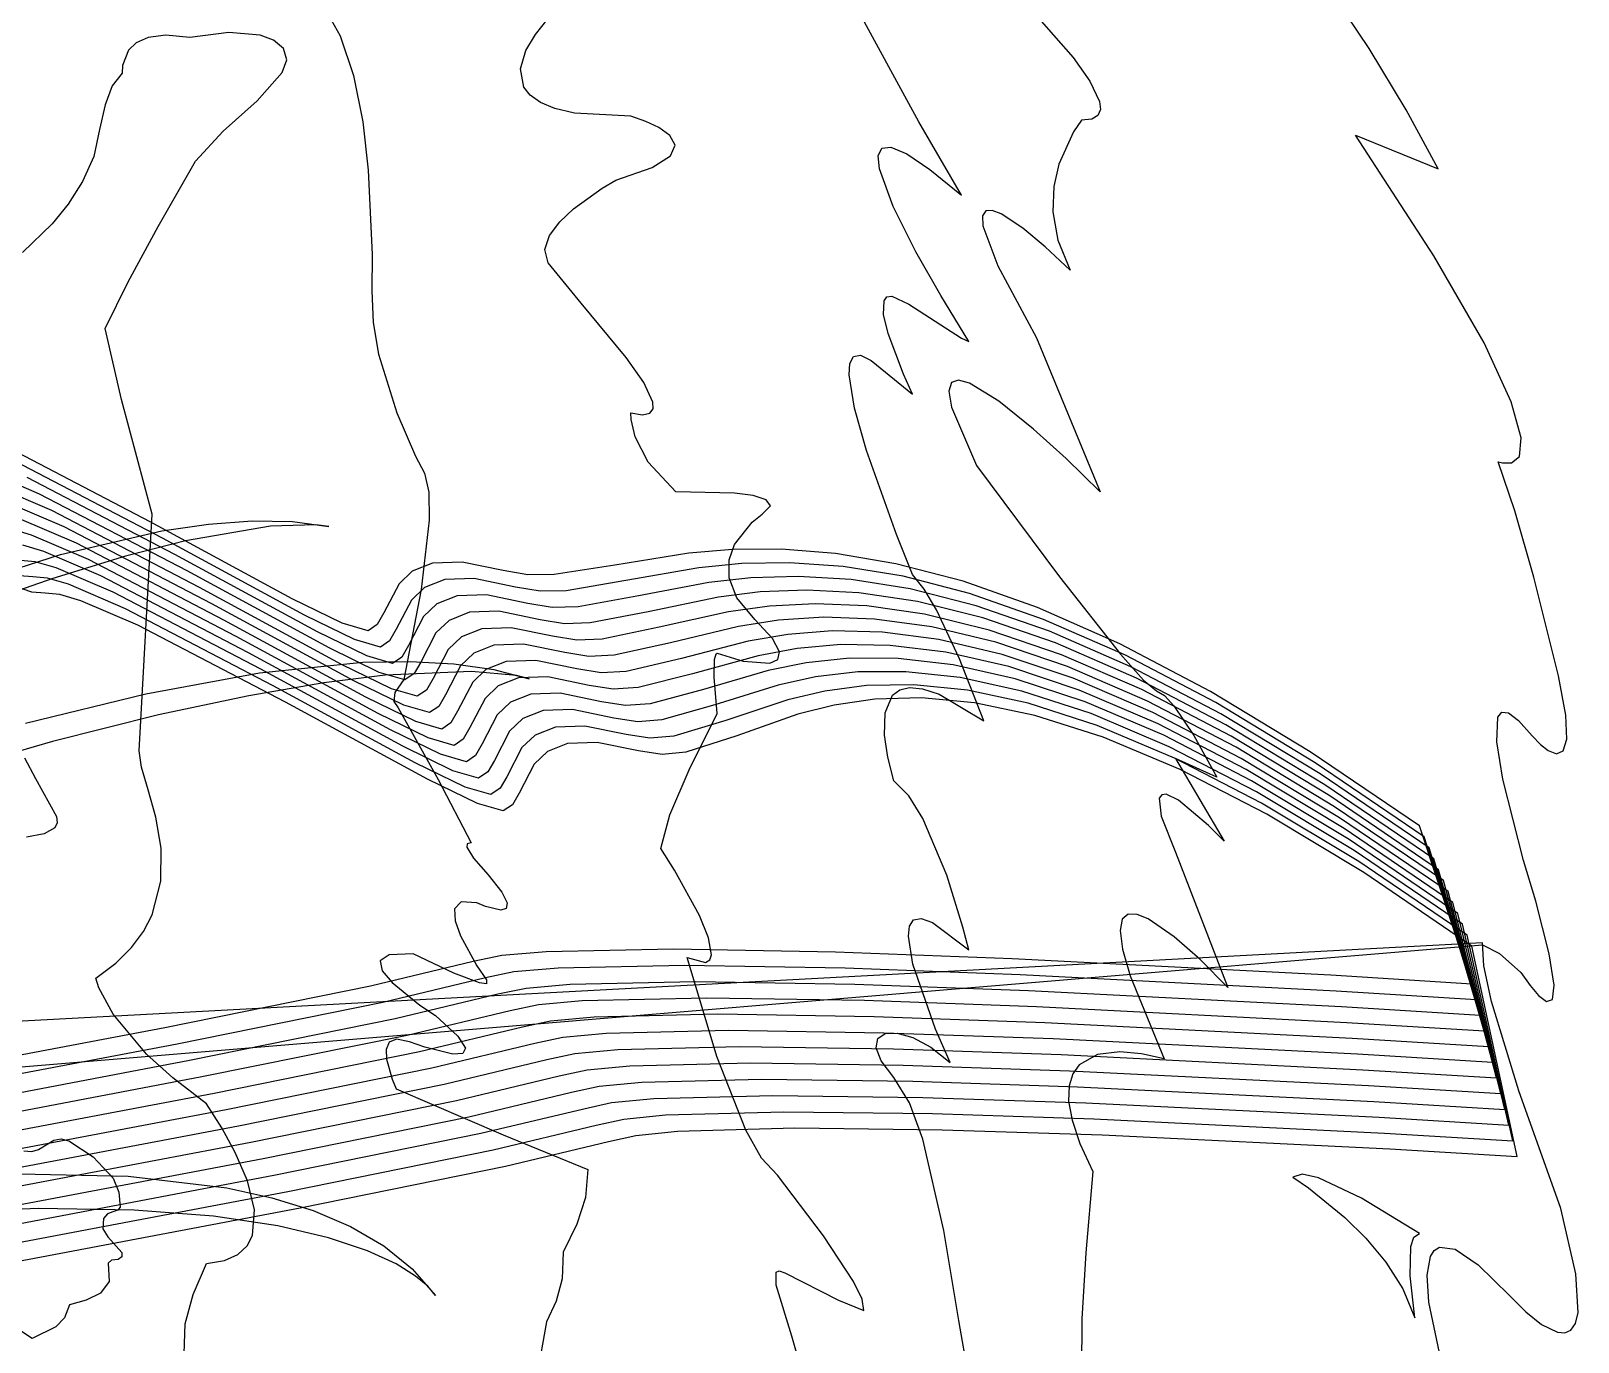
# Model space of a CAD drawing. Extents: x 0 to 231, y 0 to 238.
# Drawn here: x 153.7 to 230.7, y 113.4 to 178.6 of the extents above; entities that cross this region are included whole.
import ezdxf

# ---------------------------------------------------------------- set-up
doc = ezdxf.new("R2010")
doc.units = 0

msp = doc.modelspace()

# ---------------------------------------------------------------- linework, layer by layer
at = {"layer": 'Layer 1'}
for p, q in [((220.348529, 177.756687), (217.938265, 181.328652)), ((197.93906, 174.119992), (194.626881, 180.184105)), ((203.660626, 179.538837), (205.605188, 177.311059)), ((168.691156, 179.190017), (169.125493, 178.3994)), ((178.845565, 178.464365), (179.490832, 179.249781)), ((158.979683, 178.041182), (158.597012, 177.673109)), ((159.582432, 178.313997), (158.979683, 178.041182)), ((160.454528, 178.426955), (159.582432, 178.313997)), ((161.645244, 178.315457), (160.454528, 178.426955)), ((163.595645, 178.560717), (161.645244, 178.315457)), ((165.153339, 178.433707), (163.595645, 178.560717)), ((165.821052, 178.18133), (165.153339, 178.433707)), ((166.316864, 177.754862), (165.821052, 178.18133)), ((169.125493, 178.3994), (169.801601, 176.423451)), ((178.377308, 177.663255), (178.845565, 178.464365)), ((158.597012, 177.673109), (158.294817, 176.909591)), ((166.24825, 176.563599), (166.476903, 177.192078)), ((166.476903, 177.192078), (166.316864, 177.754862)), ((178.112704, 176.750464), (178.377308, 177.663255)), ((205.605188, 177.311059), (206.43951, 176.132569)), ((222.189439, 174.703711), (220.348529, 177.756687)), ((158.281678, 176.540241), (157.791158, 175.905193)), ((158.294817, 176.909591), (158.281678, 176.540241)), ((164.997131, 175.162113), (166.24825, 176.563599)), ((169.801601, 176.423451), (170.256536, 174.114649)), ((178.277306, 175.846433), (178.112704, 176.750464)), ((157.791158, 175.905193), (157.440786, 174.963569)), ((178.591044, 175.435339), (178.277306, 175.846433)), ((206.43951, 176.132569), (206.919081, 175.118317)), ((157.440786, 174.963569), (157.160489, 173.737269)), ((163.308049, 173.655516), (164.997131, 175.162113)), ((179.096664, 175.071601), (178.591044, 175.435339)), ((179.822362, 174.770272), (179.096664, 175.071601)), ((206.919081, 175.118317), (206.964246, 174.721366)), ((170.256536, 174.114649), (170.533001, 171.705115)), ((180.796331, 174.546408), (179.822362, 174.770272)), ((183.601858, 174.391296), (180.796331, 174.546408)), ((184.352237, 174.131437), (183.601858, 174.391296)), ((184.9913, 173.829607), (184.352237, 174.131437)), ((200.04596, 170.467135), (197.93906, 174.119992)), ((206.025634, 174.204431), (205.622707, 173.614639)), ((206.542158, 174.244989), (206.025634, 174.204431)), ((206.846817, 174.423778), (206.542158, 174.244989)), ((206.964246, 174.721366), (206.846817, 174.423778)), ((223.77779, 171.775189), (222.189439, 174.703711)), ((157.160489, 173.737269), (156.871213, 172.388201)), ((161.925541, 172.148918), (163.308049, 173.655516)), ((185.54058, 173.433614), (184.9913, 173.829607)), ((185.800804, 172.958788), (185.54058, 173.433614)), ((205.622707, 173.614639), (204.904445, 172.00877)), ((223.566472, 167.447006), (219.666764, 173.456972)), ((219.666764, 173.456972), (223.77779, 171.775189)), ((185.572698, 172.420456), (185.800804, 172.958788)), ((195.909706, 172.420183), (196.083843, 172.797106)), ((196.083843, 172.797106), (196.541561, 172.847745)), ((196.541561, 172.847745), (197.325837, 172.514619)), ((197.325837, 172.514619), (198.479645, 171.740243)), ((156.871213, 172.388201), (156.317845, 171.137286)), ((160.068572, 168.902143), (161.925541, 172.148918)), ((170.533001, 171.705115), (170.721326, 167.512336)), ((182.854399, 171.214594), (184.656987, 171.833949)), ((184.656987, 171.833949), (185.572698, 172.420456)), ((195.976176, 171.774459), (195.909706, 172.420183)), ((196.659036, 169.906541), (195.976176, 171.774459)), ((198.479645, 171.740243), (200.04596, 170.467135)), ((204.904445, 172.00877), (204.656995, 170.90145)), ((156.317845, 171.137286), (155.593671, 170.009713)), ((182.171174, 170.808747), (182.854399, 171.214594)), ((180.75217, 169.78975), (182.171174, 170.808747)), ((204.656995, 170.90145), (204.606629, 169.632083)), ((155.593671, 170.009713), (154.791977, 169.03067)), ((180.062376, 169.143388), (180.75217, 169.78975)), ((197.788619, 167.653214), (196.659036, 169.906541)), ((201.264688, 169.684251), (201.0972, 169.443903)), ((201.0972, 169.443903), (201.117367, 168.935406)), ((201.584395, 169.699134), (201.264688, 169.684251)), ((202.020888, 169.531235), (201.584395, 169.699134)), ((203.102496, 168.817821), (202.020888, 169.531235)), ((204.606629, 169.632083), (204.84532, 168.231327)), ((154.791977, 169.03067), (153.329176, 167.618929)), ((158.575114, 166.157566), (160.068572, 168.902143)), ((179.543388, 168.455419), (180.062376, 169.143388)), ((201.117367, 168.935406), (201.862399, 166.943235)), ((204.226038, 167.885474), (203.102496, 168.817821)), ((179.313457, 167.76307), (179.543388, 168.455419)), ((205.46504, 166.729839), (204.226038, 167.885474)), ((204.84532, 168.231327), (205.46504, 166.729839)), ((170.721326, 167.512336), (170.708187, 165.702083)), ((179.490832, 167.103569), (179.313457, 167.76307)), ((181.131739, 165.094772), (179.490832, 167.103569)), ((199.021124, 165.474341), (197.788619, 167.653214)), ((226.058125, 163.112253), (223.566472, 167.447006)), ((201.862399, 166.943235), (203.783256, 163.366273)), ((157.440786, 163.833435), (158.575114, 166.157566)), ((170.708187, 165.702083), (170.766947, 164.132345)), ((183.368277, 162.385233), (181.131739, 165.094772)), ((196.175085, 164.532353), (196.197713, 165.214482)), ((196.197713, 165.214482), (196.336858, 165.397469)), ((196.336858, 165.397469), (196.579472, 165.445509)), ((196.579472, 165.445509), (197.429853, 165.048056)), ((197.429853, 165.048056), (200.04596, 163.342915)), ((200.41969, 163.179408), (199.021124, 165.474341)), ((170.766947, 164.132345), (171.03812, 162.551659)), ((196.402097, 163.576496), (196.175085, 164.532353)), ((158.25832, 160.294683), (157.440786, 163.833435)), ((197.167075, 161.5531), (196.402097, 163.576496)), ((200.04596, 163.342915), (200.41969, 163.179408)), ((203.783256, 163.366273), (206.959958, 155.704816)), ((171.03812, 162.551659), (171.946166, 159.628977)), ((194.683817, 162.431219), (195.029991, 162.494997)), ((195.029991, 162.494997), (195.561205, 162.245084)), ((227.415449, 160.183367), (226.058125, 163.112253)), ((184.239096, 161.139954), (183.368277, 162.385233)), ((194.463374, 161.526822), (194.501879, 162.094807)), ((194.501879, 162.094807), (194.683817, 162.431219)), ((195.561205, 162.245084), (197.616718, 160.563301)), ((184.693849, 160.166213), (184.239096, 161.139954)), ((194.733453, 159.860368), (194.463374, 161.526822)), ((197.616718, 160.563301), (197.167075, 161.5531)), ((199.549601, 161.144334), (199.41958, 160.708605)), ((199.905173, 161.263633), (199.549601, 161.144334)), ((200.445238, 161.115501), (199.905173, 161.263633)), ((201.914608, 160.212929), (200.445238, 161.115501)), ((159.776596, 154.583627), (158.25832, 160.294683)), ((184.706349, 159.827703), (184.693849, 160.166213)), ((199.41958, 160.708605), (199.55617, 159.907449)), ((203.629239, 158.828597), (201.914608, 160.212929)), ((227.912174, 158.390997), (227.415449, 160.183367)), ((171.946166, 159.628977), (172.889249, 157.477112)), ((183.610617, 159.304883), (183.601858, 159.628977)), ((183.601858, 159.628977), (184.183894, 159.540471)), ((184.183894, 159.540471), (184.544211, 159.612918)), ((184.544211, 159.612918), (184.706349, 159.827703)), ((195.327624, 157.760329), (194.733453, 159.860368)), ((199.55617, 159.907449), (200.79342, 157.01287)), ((183.812081, 158.437714), (183.610617, 159.304883)), ((205.260656, 157.354482), (203.629239, 158.828597)), ((159.683164, 154.209898), (152.337041, 158.040626)), ((184.469027, 157.185136), (183.812081, 158.437714)), ((227.822026, 157.465798), (227.912174, 158.390997)), ((160.295146, 153.394233), (152.949023, 157.224961)), ((172.889249, 157.477112), (173.324294, 156.63914)), ((185.844236, 155.704816), (184.469027, 157.185136)), ((196.822543, 153.573389), (195.327624, 157.760329)), ((206.959958, 155.704816), (205.260656, 157.354482)), ((227.586328, 154.751864), (226.767627, 157.199734)), ((226.767627, 157.199734), (226.976025, 157.139514)), ((226.976025, 157.139514), (227.418734, 157.138419)), ((227.418734, 157.138419), (227.822026, 157.465798)), ((154.172988, 155.594099), (151.336439, 156.80872)), ((160.907128, 152.578801), (153.561006, 156.40969)), ((173.324294, 156.63914), (173.548386, 155.687845)), ((200.79342, 157.01287), (204.927803, 151.477)), ((154.78497, 154.778434), (151.948421, 155.993055)), ((161.51911, 151.76337), (154.172988, 155.594099)), ((173.548386, 155.687845), (173.557875, 154.284352)), ((188.763998, 155.634742), (185.844236, 155.704816)), ((189.685548, 155.513207), (188.763998, 155.634742)), ((155.396952, 153.963236), (152.560403, 155.177857)), ((162.131092, 150.947705), (154.78497, 154.778434)), ((190.33775, 155.310648), (189.685548, 155.513207)), ((190.142126, 154.583627), (190.547608, 155.007358)), ((190.547608, 155.007358), (190.33775, 155.310648)), ((156.004263, 153.147965), (153.167714, 154.36264)), ((159.122569, 142.811145), (159.776596, 154.583627)), ((166.748989, 150.379169), (159.683164, 154.209898)), ((160.256413, 153.75532), (162.581091, 154.096983)), ((162.581091, 154.096983), (164.752679, 154.257481)), ((164.752679, 154.257481), (166.755462, 154.223782)), ((167.913666, 154.065647), (165.667903, 153.987353)), ((166.755462, 154.223782), (168.573724, 153.982857)), ((168.573724, 153.982857), (167.913666, 154.065647)), ((173.557875, 154.284352), (173.160787, 150.834652)), ((188.763998, 153.088709), (189.637007, 154.18654)), ((189.637007, 154.18654), (190.142126, 154.583627)), ((228.529557, 151.450204), (227.586328, 154.751864)), ((153.779696, 153.546995), (152.735333, 153.85649)), ((156.616245, 152.332374), (153.779696, 153.546995)), ((155.210652, 152.580621), (160.256413, 153.75532)), ((162.743075, 150.132508), (155.396952, 153.963236)), ((161.438052, 153.257982), (158.454599, 152.496019)), ((167.360971, 149.563504), (160.295146, 153.394233)), ((165.667903, 153.987353), (161.438052, 153.257982)), ((197.616718, 151.59379), (196.822543, 153.573389)), ((149.741124, 150.83763), (155.210652, 152.580621)), ((154.391678, 152.73133), (153.347315, 153.040825)), ((157.228227, 151.516709), (154.391678, 152.73133)), ((158.454599, 152.496019), (154.82573, 151.387538)), ((163.350385, 149.317076), (156.004263, 153.147965)), ((167.972953, 148.747912), (160.907128, 152.578801)), ((186.485123, 152.654394), (182.796004, 152.055113)), ((188.654325, 152.8377), (186.485123, 152.654394)), ((188.490635, 152.320811), (188.763998, 153.088709)), ((191.07645, 152.855128), (188.654325, 152.8377)), ((193.778873, 152.640434), (191.07645, 152.855128)), ((196.788965, 152.127377), (193.778873, 152.640434)), ((153.959298, 152.225627), (153.226985, 152.289862)), ((155.00366, 151.916132), (153.959298, 152.225627)), ((157.84021, 150.701511), (155.00366, 151.916132)), ((163.962368, 148.501645), (156.616245, 152.332374)), ((168.584936, 147.932642), (161.51911, 151.76337)), ((172.722093, 151.754377), (172.062957, 151.126628)), ((173.727221, 152.154385), (172.722093, 151.754377)), ((175.196592, 152.204021), (173.727221, 152.154385)), ((177.248455, 151.780655), (175.196592, 152.204021)), ((178.474938, 151.568151), (177.248455, 151.780655)), ((182.796004, 152.055113), (179.790108, 151.587221)), ((186.978855, 151.924756), (183.349591, 151.281931)), ((189.114297, 152.132623), (186.978855, 151.924756)), ((188.486621, 151.430284), (188.490635, 152.320811)), ((191.501567, 152.175407), (189.114297, 152.132623)), ((194.169135, 151.98607), (191.501567, 152.175407)), ((197.145468, 151.497573), (194.169135, 151.98607)), ((200.134101, 151.249715), (196.788965, 152.127377)), ((154.82573, 151.387538), (150.501647, 149.871291)), ((153.794037, 150.714955), (152.971341, 150.984972)), ((153.838967, 151.474664), (153.178205, 151.52829)), ((154.57128, 151.410424), (153.838967, 151.474664)), ((153.838967, 151.474664), (153.838967, 151.474664)), ((155.615642, 151.100914), (154.57128, 151.410424)), ((158.452192, 149.88624), (155.615642, 151.100914)), ((164.57435, 147.68598), (157.228227, 151.516709)), ((169.196918, 147.116977), (162.131092, 150.947705)), ((172.062957, 151.126628), (171.309658, 149.678426)), ((173.334075, 150.938712), (172.674939, 150.310964)), ((174.339203, 151.33872), (173.334075, 150.938712)), ((175.808574, 151.388356), (174.339203, 151.33872)), ((177.860437, 150.96499), (175.808574, 151.388356)), ((179.082723, 150.75554), (177.860437, 150.96499)), ((179.790108, 151.587221), (178.474938, 151.568151)), ((183.349591, 151.281931), (180.386032, 150.783239)), ((187.472587, 151.195438), (183.903177, 150.509142)), ((189.574269, 151.427823), (187.472587, 151.195438)), ((188.872394, 150.434645), (188.486621, 151.430284)), ((191.926685, 151.49592), (189.574269, 151.427823)), ((194.559398, 151.331896), (191.926685, 151.49592)), ((197.501971, 150.867917), (194.559398, 151.331896)), ((200.459034, 150.642878), (197.145468, 151.497573)), ((198.198481, 150.851441), (197.616718, 151.59379)), ((203.841652, 149.941205), (200.134101, 151.249715)), ((204.927803, 151.477), (207.967276, 147.631673)), ((229.757464, 146.548441), (228.529557, 151.450204)), ((154.450949, 150.659466), (153.794037, 150.714955)), ((155.183262, 150.595232), (154.450949, 150.659466)), ((156.227625, 150.285737), (155.183262, 150.595232)), ((159.064174, 149.071116), (156.227625, 150.285737)), ((165.186332, 146.870783), (157.84021, 150.701511)), ((169.235167, 149.164548), (166.748989, 150.379169)), ((172.674939, 150.310964), (171.92164, 148.862761)), ((173.160787, 150.834652), (172.296538, 146.361576)), ((174.951186, 150.523515), (173.946057, 150.12349)), ((176.420556, 150.573157), (174.951186, 150.523515)), ((178.472419, 150.149793), (176.420556, 150.573157)), ((179.690508, 149.94339), (178.472419, 150.149793)), ((180.386032, 150.783239), (179.082723, 150.75554)), ((183.903177, 150.509142), (180.981955, 149.979704)), ((187.966319, 150.465924), (184.456764, 149.736026)), ((190.034241, 150.722896), (187.966319, 150.465924)), ((189.768396, 149.351413), (188.872394, 150.434645)), ((192.351802, 150.816374), (190.034241, 150.722896)), ((194.949661, 150.677726), (192.351802, 150.816374)), ((197.858474, 150.238319), (194.949661, 150.677726)), ((200.783967, 150.03615), (197.501971, 150.867917)), ((201.1089, 149.42952), (197.858474, 150.238319)), ((198.802142, 149.824414), (198.198481, 150.851441)), ((204.1383, 149.354946), (200.459034, 150.642878)), ((165.798314, 146.055351), (158.452192, 149.88624)), ((169.8089, 146.301779), (162.743075, 150.132508)), ((169.847149, 148.348883), (167.360971, 149.563504)), ((171.309658, 149.678426), (170.978995, 149.103233)), ((173.286921, 149.495707), (172.533622, 148.047367)), ((173.946057, 150.12349), (173.286921, 149.495707)), ((175.563168, 149.707857), (174.55804, 149.30785)), ((177.032538, 149.757493), (175.563168, 149.707857)), ((179.084401, 149.334128), (177.032538, 149.757493)), ((180.981955, 149.979704), (179.690508, 149.94339)), ((184.456764, 149.736026), (181.577879, 149.175741)), ((188.460051, 149.73631), (185.010351, 148.962851)), ((190.494213, 150.017858), (188.460051, 149.73631)), ((192.77692, 150.136712), (190.494213, 150.017858)), ((193.202037, 149.457225), (190.954185, 149.313057)), ((195.339924, 150.023445), (192.77692, 150.136712)), ((195.730186, 149.369271), (193.202037, 149.457225)), ((198.214977, 149.608629), (195.339924, 150.023445)), ((198.57148, 148.978973), (195.730186, 149.369271)), ((201.433833, 148.822835), (198.214977, 149.608629)), ((199.952528, 147.389332), (198.802142, 149.824414)), ((204.434947, 148.76876), (200.783967, 150.03615)), ((204.731595, 148.182698), (201.1089, 149.42952)), ((207.938991, 148.135605), (203.841652, 149.941205)), ((166.410296, 145.240387), (159.064174, 149.071116)), ((170.416211, 145.486187), (163.350385, 149.317076)), ((170.459131, 147.533238), (167.972953, 148.747912)), ((170.521322, 148.790818), (169.235167, 149.164548)), ((170.978995, 149.103233), (170.521322, 148.790818)), ((171.92164, 148.862761), (171.590977, 148.287568)), ((173.898903, 148.680101), (173.145605, 147.231899)), ((174.55804, 149.30785), (173.898903, 148.680101)), ((176.17515, 148.892193), (175.170022, 148.492185)), ((177.644521, 148.941829), (176.17515, 148.892193)), ((179.696384, 148.518463), (177.644521, 148.941829)), ((180.298293, 149.130784), (179.084401, 149.334128)), ((181.577879, 149.175741), (180.298293, 149.130784)), ((185.010351, 148.962851), (182.173802, 148.371759)), ((188.953783, 149.006992), (185.563938, 148.190063)), ((190.954185, 149.313057), (188.953783, 149.006992)), ((191.409485, 148.60798), (189.442843, 148.277354)), ((190.653814, 148.397745), (189.768396, 149.351413)), ((193.622483, 148.777504), (191.409485, 148.60798)), ((196.115778, 148.714908), (193.622483, 148.777504)), ((198.923312, 148.34917), (196.115778, 148.714908)), ((201.758766, 148.216107), (198.57148, 148.978973)), ((205.028243, 147.596636), (201.433833, 148.822835)), ((208.211733, 147.566738), (204.1383, 149.354946)), ((208.484475, 146.997913), (204.434947, 148.76876)), ((171.028193, 144.670917), (163.962368, 148.501645)), ((171.071113, 146.718021), (168.584936, 147.932642)), ((171.133304, 147.975154), (169.847149, 148.348883)), ((171.590977, 148.287568), (171.133304, 147.975154)), ((172.533622, 148.047367), (172.202959, 147.472057)), ((174.510885, 147.864436), (173.757587, 146.416234)), ((175.170022, 148.492185), (174.510885, 147.864436)), ((176.787132, 148.076995), (175.782004, 147.676987)), ((178.256503, 148.126631), (176.787132, 148.076995)), ((180.308366, 147.703265), (178.256503, 148.126631)), ((180.906078, 148.318173), (179.696384, 148.518463)), ((182.173802, 148.371759), (180.906078, 148.318173)), ((185.563938, 148.190063), (182.769726, 147.568224)), ((189.442843, 148.277354), (186.112854, 147.41688)), ((191.869457, 147.90337), (189.936575, 147.548184)), ((191.000536, 147.748463), (190.653814, 148.397745)), ((194.0476, 148.098251), (191.869457, 147.90337)), ((196.50604, 148.061011), (194.0476, 148.098251)), ((199.279815, 147.719833), (196.50604, 148.061011)), ((202.079028, 147.609271), (198.923312, 148.34917)), ((205.324891, 147.010449), (201.758766, 148.216107)), ((208.757218, 146.429219), (204.731595, 148.182698)), ((212.453491, 145.766674), (207.938991, 148.135605)), ((171.640175, 143.855252), (164.57435, 147.68598)), ((165.114155, 146.692976), (170.267288, 147.220771)), ((171.683095, 145.902356), (169.196918, 147.116977)), ((170.267288, 147.220771), (172.616177, 147.265995)), ((171.745286, 147.159489), (170.459131, 147.533238)), ((172.202959, 147.472057), (171.745286, 147.159489)), ((172.616177, 147.265995), (174.790299, 147.150848)), ((173.145605, 147.231899), (172.814941, 146.656706)), ((174.790299, 147.150848), (176.772418, 146.86439)), ((175.782004, 147.676987), (175.122868, 147.049238)), ((177.394443, 147.261527), (176.389315, 146.861528)), ((178.863813, 147.3111), (177.394443, 147.261527)), ((180.915677, 146.8876), (178.863813, 147.3111)), ((181.513863, 147.506023), (180.308366, 147.703265)), ((182.769726, 147.568224), (181.513863, 147.506023)), ((186.112854, 147.41688), (183.360978, 146.764242)), ((189.936575, 147.548184), (186.666441, 146.644165)), ((187.742081, 146.487126), (187.7596, 147.365974)), ((187.7596, 147.365974), (187.847193, 147.649191)), ((187.847193, 147.649191), (187.899748, 147.66963)), ((187.899748, 147.66963), (189.190283, 147.275462)), ((189.190283, 147.275462), (190.515856, 147.17911)), ((192.329821, 147.198292), (190.430553, 146.818546)), ((190.515856, 147.17911), (190.918053, 147.35758)), ((190.918053, 147.35758), (191.000536, 147.748463)), ((194.473302, 147.41853), (192.329821, 147.198292)), ((196.897135, 147.406647), (194.473302, 147.41853)), ((199.637458, 147.090029), (196.897135, 147.406647)), ((202.403961, 147.002901), (199.279815, 147.719833)), ((202.730412, 146.396065), (199.637458, 147.090029)), ((201.167149, 144.306063), (199.952528, 147.389332)), ((205.616867, 146.42419), (202.079028, 147.609271)), ((209.02996, 145.860601), (205.028243, 147.596636)), ((207.967276, 147.631673), (209.109268, 146.336393)), ((212.707802, 145.211215), (208.211733, 147.566738)), ((159.468795, 145.654993), (165.114155, 146.692976)), ((172.252157, 143.040054), (165.186332, 146.870783)), ((171.375874, 146.577957), (168.320268, 146.198965)), ((172.295078, 145.087158), (169.8089, 146.301779)), ((172.357269, 146.344291), (171.071113, 146.718021)), ((175.663637, 146.767182), (171.375874, 146.577957)), ((172.296538, 146.361576), (171.858573, 145.709009)), ((172.814941, 146.656706), (172.357269, 146.344291)), ((173.757587, 146.416234), (173.426924, 145.841041)), ((175.122868, 147.049238), (174.369569, 145.601036)), ((177.901069, 146.561177), (175.663637, 146.767182)), ((176.389315, 146.861528), (175.730178, 146.233749)), ((176.772418, 146.86439), (178.545297, 146.395679)), ((178.006425, 146.446132), (177.001297, 146.046125)), ((178.545297, 146.395679), (177.901069, 146.561177)), ((179.475796, 146.495768), (178.006425, 146.446132)), ((181.527659, 146.072403), (179.475796, 146.495768)), ((182.116976, 146.693412), (180.915677, 146.8876)), ((183.360978, 146.764242), (182.116976, 146.693412)), ((186.666441, 146.644165), (183.956901, 145.960727)), ((190.430553, 146.818546), (187.220101, 145.870983)), ((187.899748, 144.679793), (187.742081, 146.487126)), ((192.789402, 146.493643), (190.924038, 146.089351)), ((194.897835, 146.739218), (192.789402, 146.493643)), ((197.286566, 146.752667), (194.897835, 146.739218)), ((199.992821, 146.460579), (197.286566, 146.752667)), ((203.053827, 145.789543), (199.992821, 146.460579)), ((205.913515, 145.838398), (202.403961, 147.002901)), ((206.212134, 145.252139), (202.730412, 146.396065)), ((209.302702, 145.291777), (205.324891, 147.010449)), ((209.570773, 144.722909), (205.616867, 146.42419)), ((212.962114, 144.655776), (208.484475, 146.997913)), ((213.216425, 144.100451), (208.757218, 146.429219)), ((209.109268, 146.336393), (209.76293, 145.800982)), ((230.130463, 144.59585), (229.757464, 146.548441)), ((153.469099, 144.194354), (159.468795, 145.654993)), ((164.580656, 145.557765), (160.0999, 144.59989)), ((168.320268, 146.198965), (164.580656, 145.557765)), ((172.864139, 142.224462), (165.798314, 146.055351)), ((172.969251, 145.528626), (171.683095, 145.902356)), ((171.858573, 145.709009), (171.806017, 145.275424)), ((173.426924, 145.841041), (172.969251, 145.528626)), ((174.369569, 145.601036), (174.038906, 145.025843)), ((175.730178, 146.233749), (174.97688, 144.785437)), ((177.001297, 146.046125), (176.342161, 145.418376)), ((178.618407, 145.630467), (177.613279, 145.23046)), ((180.087778, 145.680103), (178.618407, 145.630467)), ((182.139641, 145.256738), (180.087778, 145.680103)), ((182.724761, 145.881268), (181.527659, 146.072403)), ((183.956901, 145.960727), (182.724761, 145.881268)), ((187.220101, 145.870983), (184.552834, 145.156745)), ((190.924038, 146.089351), (187.773615, 145.09826)), ((193.249374, 145.788604), (191.41777, 145.359738)), ((195.322953, 146.059556), (193.249374, 145.788604)), ((197.676829, 146.098386), (195.322953, 146.059556)), ((196.261948, 144.703151), (196.627648, 145.577255)), ((196.627648, 145.577255), (196.980484, 145.848291)), ((196.980484, 145.848291), (197.47073, 145.967408)), ((197.47073, 145.967408), (198.116454, 145.903675)), ((200.349324, 145.830889), (197.676829, 146.098386)), ((198.116454, 145.903675), (198.935721, 145.626161)), ((198.935721, 145.626161), (201.167149, 144.306063)), ((203.37876, 145.182859), (200.349324, 145.830889)), ((206.506811, 144.66615), (203.053827, 145.789543)), ((209.843515, 144.154508), (205.913515, 145.838398)), ((213.470736, 143.545304), (209.02996, 145.860601)), ((209.76293, 145.800982), (210.159653, 145.562656)), ((210.159653, 145.562656), (210.62426, 145.050603)), ((217.412525, 142.76817), (212.453491, 145.766674)), ((173.476122, 141.409659), (166.410296, 145.240387)), ((172.902388, 144.271513), (170.416211, 145.486187)), ((171.806017, 145.275424), (172.01624, 144.96009)), ((172.01624, 144.96009), (174.013358, 141.386301)), ((173.581233, 144.713428), (172.295078, 145.087158)), ((174.038906, 145.025843), (173.581233, 144.713428)), ((174.97688, 144.785437), (174.646216, 144.210197)), ((176.342161, 145.418376), (175.588862, 143.970174)), ((177.613279, 145.23046), (176.954143, 144.602711)), ((179.23039, 144.81527), (178.225261, 144.415262)), ((180.69976, 144.864906), (179.23039, 144.81527)), ((182.751623, 144.44154), (180.69976, 144.864906)), ((183.332548, 145.068656), (182.139641, 145.256738)), ((184.552834, 145.156745), (183.332548, 145.068656)), ((187.773615, 145.09826), (185.148748, 144.353229)), ((191.41777, 145.359738), (188.327202, 144.325085)), ((193.709346, 145.084271), (191.911502, 144.630887)), ((195.74807, 145.380536), (193.709346, 145.084271)), ((198.067091, 145.444679), (195.74807, 145.380536)), ((200.705827, 145.2017), (198.067091, 145.444679)), ((203.703693, 144.576597), (200.705827, 145.2017)), ((206.803459, 144.080088), (203.37876, 145.182859)), ((210.118764, 143.58564), (206.212134, 145.252139)), ((213.725048, 142.989865), (209.302702, 145.291777)), ((210.62426, 145.050603), (211.60822, 143.581962)), ((217.654975, 142.22134), (212.707802, 145.211215)), ((160.0999, 144.59989), (154.820858, 143.270871)), ((173.514371, 143.456296), (171.028193, 144.670917)), ((174.188544, 143.897764), (172.902388, 144.271513)), ((174.646216, 144.210197), (174.188544, 143.897764)), ((176.954143, 144.602711), (176.200844, 143.154509)), ((178.225261, 144.415262), (177.566125, 143.787513)), ((179.842372, 143.999802), (178.837244, 143.599803)), ((181.311742, 144.049375), (179.842372, 143.999802)), ((183.363605, 143.625875), (181.311742, 144.049375)), ((183.940331, 144.256512), (182.751623, 144.44154)), ((185.148748, 144.353229), (183.940331, 144.256512)), ((188.327202, 144.325085), (185.744672, 143.549248)), ((186.498262, 141.876821), (187.899748, 144.679793)), ((191.911502, 144.630887), (188.880789, 143.552764)), ((196.229101, 143.592546), (196.261948, 144.703151)), ((207.100107, 143.494369), (203.703693, 144.576597)), ((210.389, 143.016989), (206.506811, 144.66615)), ((210.661742, 142.448372), (206.803459, 144.080088)), ((213.974687, 142.434406), (209.570773, 144.722909)), ((214.228999, 141.879414), (209.843515, 144.154508)), ((217.897425, 141.674515), (212.962114, 144.655776)), ((218.139875, 141.127762), (213.216425, 144.100451)), ((226.701932, 143.256409), (226.744269, 144.481249)), ((226.744269, 144.481249), (226.940075, 144.74275)), ((226.940075, 144.74275), (227.277125, 144.707531)), ((227.277125, 144.707531), (227.774032, 144.328509)), ((227.774032, 144.328509), (228.44941, 143.558604)), ((230.183749, 143.400937), (230.130463, 144.59585)), ((154.820858, 143.270871), (148.686389, 141.516243)), ((174.126353, 142.640631), (171.640175, 143.855252)), ((174.800526, 143.082566), (173.514371, 143.456296)), ((175.258199, 143.394981), (174.800526, 143.082566)), ((175.588862, 143.970174), (175.258199, 143.394981)), ((177.566125, 143.787513), (176.812826, 142.339311)), ((178.837244, 143.599803), (178.178107, 142.972024)), ((181.923725, 143.23451), (180.454354, 143.184874)), ((183.975588, 142.811145), (181.923725, 143.23451)), ((184.548117, 143.4439), (183.363605, 143.625875)), ((185.744672, 143.549248), (184.548117, 143.4439)), ((188.880789, 143.552764), (186.340595, 142.74618)), ((196.384578, 142.492891), (196.229101, 143.592546)), ((210.934485, 141.880014), (207.100107, 143.494369)), ((214.48644, 141.323955), (210.118764, 143.58564)), ((211.60822, 143.581962), (212.752767, 141.503091)), ((218.382324, 140.581317), (213.470736, 143.545304)), ((227.001208, 141.409659), (226.701932, 143.256409)), ((228.44941, 143.558604), (228.864016, 143.132319)), ((230.000534, 142.810415), (230.183749, 143.400937)), ((153.421733, 142.470992), (153.972108, 141.444696)), ((159.244834, 141.999633), (159.122569, 142.811145)), ((174.738335, 141.825433), (172.252157, 143.040054)), ((175.412508, 142.266901), (174.126353, 142.640631)), ((175.870181, 142.579316), (175.412508, 142.266901)), ((176.200844, 143.154509), (175.870181, 142.579316)), ((178.178107, 142.972024), (177.424808, 141.523712)), ((179.449226, 142.784867), (178.790089, 142.157118)), ((180.454354, 143.184874), (179.449226, 142.784867)), ((185.155902, 142.632218), (183.975588, 142.811145)), ((186.340595, 142.74618), (185.155902, 142.632218)), ((196.682394, 141.316226), (196.384578, 142.492891)), ((214.737621, 140.76865), (210.389, 143.016989)), ((214.991933, 140.213503), (210.661742, 142.448372)), ((218.624774, 140.034492), (213.725048, 142.989865)), ((222.843466, 139.073849), (217.412525, 142.76817)), ((228.864016, 143.132319), (229.257454, 142.829393)), ((229.257454, 142.829393), (229.664031, 142.670996)), ((229.664031, 142.670996), (230.000534, 142.810415)), ((159.575132, 140.873882), (159.244834, 141.999633)), ((175.350317, 141.009788), (172.864139, 142.224462)), ((176.02449, 141.451703), (174.738335, 141.825433)), ((176.482163, 141.764118), (176.02449, 141.451703)), ((176.812826, 142.339311), (176.482163, 141.764118)), ((178.790089, 142.157118), (178.036791, 140.708916)), ((185.534741, 139.634443), (186.498262, 141.876821)), ((212.752767, 141.503091), (210.697254, 142.437415)), ((210.697254, 142.437415), (213.126496, 138.32639)), ((215.246244, 139.658531), (210.934485, 141.880014)), ((218.862552, 139.487662), (213.974687, 142.434406)), ((219.105002, 138.941299), (214.228999, 141.879414)), ((223.081719, 138.530072), (217.654975, 142.22134)), ((223.319971, 137.986296), (217.897425, 141.674515)), ((153.972108, 141.444696), (155.011544, 139.541011)), ((175.962299, 140.195038), (173.476122, 141.409659)), ((174.013358, 141.386301), (175.660104, 138.232957)), ((176.636473, 140.636039), (175.350317, 141.009788)), ((177.094145, 140.948472), (176.636473, 140.636039)), ((177.424808, 141.523712), (177.094145, 140.948472)), ((197.433138, 140.579351), (196.682394, 141.316226)), ((219.351301, 138.394469), (214.48644, 141.323955)), ((223.558224, 137.442519), (218.139875, 141.127762)), ((228.028964, 137.357028), (227.001208, 141.409659)), ((159.953607, 139.505061), (159.575132, 140.873882)), ((177.248455, 139.821308), (175.962299, 140.195038)), ((177.706128, 140.133723), (177.248455, 139.821308)), ((178.036791, 140.708916), (177.706128, 140.133723)), ((198.133516, 139.450498), (197.433138, 140.579351)), ((210.018637, 140.628303), (209.894319, 140.454896)), ((209.894319, 140.454896), (209.996876, 139.560354)), ((210.234107, 140.653075), (210.018637, 140.628303)), ((210.860761, 140.358544), (210.234107, 140.653075)), ((212.352759, 139.105966), (210.860761, 140.358544)), ((219.589902, 137.847721), (214.737621, 140.76865)), ((219.832351, 137.301276), (214.991933, 140.213503)), ((223.796476, 136.89921), (218.382324, 140.581317)), ((155.011544, 139.541011), (155.05461, 139.228596)), ((160.2204, 137.964339), (159.953607, 139.505061)), ((185.096776, 137.95266), (185.534741, 139.634443)), ((199.321859, 136.621248), (198.133516, 139.450498)), ((209.996876, 139.560354), (210.697254, 137.765795)), ((220.074801, 136.754919), (215.246244, 139.658531)), ((224.034729, 136.355433), (218.624774, 140.034492)), ((224.26831, 135.811657), (218.862552, 139.487662)), ((154.404233, 138.676761), (153.516625, 138.513254)), ((154.93563, 138.986256), (154.404233, 138.676761)), ((155.05461, 139.228596), (154.93563, 138.986256)), ((213.126496, 138.32639), (212.352759, 139.105966)), ((224.506563, 135.268347), (219.105002, 138.941299)), ((225.459573, 131.225527), (222.843466, 139.073849)), ((160.215655, 136.322885), (160.2204, 137.964339)), ((175.454808, 138.191533), (175.436742, 138.024194)), ((175.436742, 138.024194), (175.765215, 137.473819)), ((175.660104, 138.232957), (175.454808, 138.191533)), ((185.774161, 136.869428), (185.096776, 137.95266)), ((224.749487, 134.724571), (219.351301, 138.394469)), ((224.983068, 134.180794), (219.589902, 137.847721)), ((225.665124, 130.443965), (223.081719, 138.530072)), ((225.866004, 129.662403), (223.319971, 137.986296)), ((175.765215, 137.473819), (176.500996, 136.644606)), ((210.697254, 137.765795), (213.313361, 131.038662)), ((225.221321, 133.637485), (219.832351, 137.301276)), ((226.071555, 128.880841), (223.558224, 137.442519)), ((228.636275, 135.336553), (228.028964, 137.357028)), ((159.779516, 134.651868), (160.215655, 136.322885)), ((176.500996, 136.644606), (177.174366, 135.779627)), ((187.012141, 134.612452), (185.774161, 136.869428)), ((200.124794, 134.037258), (199.321859, 136.621248)), ((225.459573, 133.094175), (220.074801, 136.754919)), ((226.277107, 128.099279), (223.796476, 136.89921)), ((226.477986, 127.318184), (224.034729, 136.355433)), ((177.174366, 135.779627), (177.438239, 135.24312)), ((226.678866, 126.536622), (224.26831, 135.811657)), ((175.155715, 135.293121), (174.830891, 134.959903)), ((174.830891, 134.959903), (174.856439, 134.359527)), ((175.940401, 135.24312), (175.155715, 135.293121)), ((176.369606, 135.067935), (175.940401, 135.24312)), ((177.131664, 134.892749), (176.369606, 135.067935)), ((177.391158, 134.969393), (177.131664, 134.892749)), ((177.438239, 135.24312), (177.391158, 134.969393)), ((226.889089, 125.75506), (224.506563, 135.268347)), ((229.301616, 132.716066), (228.636275, 135.336553)), ((159.349718, 133.827515), (159.779516, 134.651868)), ((174.856439, 134.359527), (175.122868, 133.608053)), ((187.469083, 133.509146), (187.012141, 134.612452)), ((197.414159, 133.597104), (197.470502, 134.091183)), ((197.470502, 134.091183), (197.672193, 134.396389)), ((197.672193, 134.396389), (198.043596, 134.471664)), ((198.043596, 134.471664), (198.609072, 134.275949)), ((198.609072, 134.275949), (200.41969, 132.90731)), ((200.41969, 132.90731), (200.124794, 134.037258)), ((208.058154, 134.439091), (207.952677, 133.876672)), ((208.349765, 134.688366), (208.058154, 134.439091)), ((208.790284, 134.674862), (208.349765, 134.688366)), ((209.342484, 134.448945), (208.790284, 134.674862)), ((210.633019, 133.561337), (209.342484, 134.448945)), ((227.089969, 124.973498), (224.749487, 134.724571)), ((227.29552, 124.191936), (224.983068, 134.180794)), ((225.982795, 133.260018), (25.313358, 122.508284)), ((158.752124, 133.022459), (159.349718, 133.827515)), ((175.122868, 133.608053), (175.940401, 132.116055)), ((187.619451, 132.67081), (187.469083, 133.509146)), ((197.640076, 132.206567), (197.414159, 133.597104)), ((207.952677, 133.876672), (208.070563, 132.950742)), ((211.923554, 132.428469), (210.633019, 133.561337)), ((227.4964, 123.409907), (225.221321, 133.637485)), ((226.045387, 132.115633), (225.982795, 133.260018)), ((136.750181, 125.702504), (225.982795, 133.166585)), ((157.966754, 132.245596), (158.752124, 133.022459)), ((171.577911, 132.668437), (171.125713, 132.356935)), ((172.7637, 132.720446), (171.577911, 132.668437)), ((174.795854, 131.751084), (172.7637, 132.720446)), ((175.753536, 132.346716), (177.174001, 132.642068)), ((177.174001, 132.642068), (179.39156, 132.835046)), ((179.39156, 132.835046), (185.727445, 132.959866)), ((185.727445, 132.959866), (193.78015, 132.813148)), ((187.87639, 127.605022), (186.40483, 132.533581)), ((186.40483, 132.533581), (187.314336, 132.283576)), ((187.533136, 132.409172), (187.619451, 132.67081)), ((193.78015, 132.813148), (202.568635, 132.486865)), ((202.568635, 132.486865), (218.428785, 131.663492)), ((208.070563, 132.950742), (208.449037, 131.610936)), ((227.701951, 122.629746), (225.459573, 133.094175)), ((225.982795, 133.166585), (226.825438, 132.733701)), ((225.982795, 133.166585), (225.982795, 133.166585)), ((226.825438, 132.733701), (227.888816, 131.786122)), ((229.544321, 131.155453), (229.301616, 132.716066)), ((156.973624, 131.505824), (157.966754, 132.245596)), ((170.638113, 131.119686), (175.753536, 132.346716)), ((171.125713, 132.356935), (171.229729, 131.868057)), ((171.229729, 131.868057), (171.712585, 131.283922)), ((176.07471, 131.262024), (174.795854, 131.751084)), ((175.940401, 132.116055), (176.407563, 131.412392)), ((176.365519, 131.531051), (177.781419, 131.826786)), ((177.781419, 131.826786), (179.986079, 132.020847)), ((179.986079, 132.020847), (186.275922, 132.14953)), ((186.275922, 132.14953), (194.263535, 132.008274)), ((187.314336, 132.283576), (187.533136, 132.409172)), ((194.263535, 132.008274), (202.977402, 131.688251)), ((198.764185, 128.965631), (197.640076, 132.206567)), ((202.977402, 131.688251), (218.697841, 130.876601)), ((213.313361, 131.038662), (211.923554, 132.428469)), ((218.428785, 131.663492), (225.459573, 131.225527)), ((226.43711, 130.347248), (226.045387, 132.115633)), ((227.888816, 131.786122), (228.347218, 131.132095)), ((157.125452, 131.026983), (156.973624, 131.505824)), ((157.837874, 129.707251), (157.125452, 131.026983)), ((160.407265, 129.047384), (170.638113, 131.119686)), ((171.250095, 130.303941), (176.365519, 131.531051)), ((171.712585, 131.283922), (173.105312, 130.158354)), ((176.411943, 131.22717), (176.07471, 131.262024)), ((176.407563, 131.412392), (176.411943, 131.22717)), ((176.977501, 130.715386), (178.388784, 131.011505)), ((178.388784, 131.011505), (180.580397, 131.206647)), ((180.580397, 131.206647), (186.82367, 131.339194)), ((186.82367, 131.339194), (194.745442, 131.203399)), ((194.745442, 131.203399), (203.383833, 130.889638)), ((203.383833, 130.889638), (218.962956, 130.08971)), ((208.449037, 131.610936), (210.13666, 127.488231)), ((228.347218, 131.132095), (228.765839, 130.643035)), ((229.467312, 130.435731), (229.544321, 131.155453)), ((161.019247, 128.231428), (171.250095, 130.303941)), ((171.862077, 129.488396), (176.977501, 130.715386)), ((173.105312, 130.158354), (173.884888, 129.637176)), ((177.589483, 129.900189), (178.996202, 130.196685)), ((178.996202, 130.196685), (181.174915, 130.392895)), ((181.174915, 130.392895), (187.372147, 130.529251)), ((187.372147, 130.529251), (195.228827, 130.398844)), ((195.228827, 130.398844), (203.7926, 130.091258)), ((218.697841, 130.876601), (225.665124, 130.443965)), ((227.791879, 125.89591), (226.43711, 130.347248)), ((228.765839, 130.643035), (229.173511, 130.337919)), ((229.173511, 130.337919), (229.467312, 130.435731)), ((159.496299, 127.721812), (157.837874, 129.707251)), ((161.631229, 127.416201), (171.862077, 129.488396)), ((172.474059, 128.673098), (177.589483, 129.900189)), ((173.884888, 129.637176), (174.982172, 128.61526)), ((178.201465, 129.084524), (179.60362, 129.381403)), ((179.60362, 129.381403), (181.769433, 129.578695)), ((181.769433, 129.578695), (187.920625, 129.718915)), ((187.920625, 129.718915), (195.712212, 129.593969)), ((195.712212, 129.593969), (204.201366, 129.292644)), ((203.7926, 130.091258), (219.232012, 129.302893)), ((218.962956, 130.08971), (225.866004, 129.662403)), ((131.746876, 123.610787), (160.407265, 129.047384)), ((162.243211, 126.600638), (172.474059, 128.673098)), ((173.086041, 127.857554), (178.201465, 129.084524)), ((174.982172, 128.61526), (175.375427, 128.013788)), ((180.210985, 128.566588), (182.363751, 128.764963)), ((182.363751, 128.764963), (188.468372, 128.909046)), ((188.468372, 128.909046), (196.194118, 128.789562)), ((195.894058, 128.498469), (196.261948, 128.749569)), ((196.194118, 128.789562), (204.607797, 128.494498)), ((196.261948, 128.749569), (196.85758, 128.772927)), ((196.85758, 128.772927), (197.628397, 128.551025)), ((199.485366, 127.301366), (198.764185, 128.965631)), ((204.201366, 129.292644), (219.501068, 128.516002)), ((219.232012, 129.302893), (226.071555, 128.880841)), ((132.358858, 122.794187), (161.019247, 128.231428)), ((162.855194, 125.785411), (173.086041, 127.857554)), ((171.568057, 128.318904), (171.425536, 127.95959)), ((171.425536, 127.95959), (171.443967, 127.476552)), ((171.93175, 128.470184), (171.568057, 128.318904)), ((172.576835, 128.329123), (171.93175, 128.470184)), ((173.346192, 128.060505), (172.576835, 128.329123)), ((174.737459, 127.721812), (173.346192, 128.060505)), ((173.698024, 127.042256), (178.813448, 128.269326)), ((175.375427, 128.013788), (175.236556, 127.74517)), ((178.813448, 128.269326), (180.210985, 128.566588)), ((180.813731, 127.751306), (182.953598, 127.950764)), ((182.953598, 127.950764), (189.012178, 128.09871)), ((189.012178, 128.09871), (196.672832, 127.984688)), ((195.806465, 128.037147), (195.894058, 128.498469)), ((196.051725, 127.38312), (195.806465, 128.037147)), ((196.672832, 127.984688), (205.011892, 127.695885)), ((197.628397, 128.551025), (198.521844, 128.066344)), ((198.521844, 128.066344), (199.485366, 127.301366)), ((204.607797, 128.494498), (219.766182, 127.729579)), ((207.929319, 127.833128), (206.819809, 127.698454)), ((209.003792, 127.742251), (207.929319, 127.833128)), ((219.501068, 128.516002), (226.277107, 128.099279)), ((132.97084, 121.979924), (161.631229, 127.416201)), ((160.800703, 126.534199), (159.496299, 127.721812)), ((163.467176, 124.969848), (173.698024, 127.042256)), ((171.443967, 127.476552), (171.722804, 126.476533)), ((174.305334, 126.226711), (179.420758, 127.453661)), ((175.236556, 127.74517), (174.737459, 127.721812)), ((179.420758, 127.453661), (180.813731, 127.751306)), ((181.421201, 126.936486), (183.548317, 127.137011)), ((183.548317, 127.137011), (189.561385, 127.288768)), ((189.321673, 123.94072), (187.87639, 127.605022)), ((189.561385, 127.288768), (197.157695, 127.180132)), ((196.682394, 126.553907), (196.051725, 127.38312)), ((197.157695, 127.180132), (205.422995, 126.897505)), ((205.011892, 127.695885), (220.030567, 126.942688)), ((205.903004, 127.187131), (205.588035, 126.743007)), ((206.819809, 127.698454), (205.903004, 127.187131)), ((210.13666, 127.488231), (209.003792, 127.742251)), ((219.766182, 127.729579), (226.477986, 127.318184)), ((133.582823, 121.163558), (162.243211, 126.600638)), ((162.486136, 125.245854), (160.800703, 126.534199)), ((171.722804, 126.476533), (171.922808, 125.993313)), ((174.917316, 125.411413), (180.03274, 126.638464)), ((180.03274, 126.638464), (181.421201, 126.936486)), ((182.028567, 126.121204), (184.142635, 126.322812)), ((184.142635, 126.322812), (190.109133, 126.478431)), ((190.109133, 126.478431), (197.639602, 126.375258)), ((197.463795, 125.298409), (196.682394, 126.553907)), ((197.639602, 126.375258), (205.829426, 126.098891)), ((205.588035, 126.743007), (205.406644, 126.14806)), ((205.422995, 126.897505), (220.303565, 126.155871)), ((220.030567, 126.942688), (226.678866, 126.536622)), ((134.194805, 120.349295), (162.855194, 125.785411)), ((164.074486, 124.154622), (174.305334, 126.226711)), ((171.922808, 125.993313), (177.248455, 123.704219)), ((175.529299, 124.595869), (180.644723, 125.822799)), ((180.644723, 125.822799), (182.028567, 126.121204)), ((182.635985, 125.306384), (184.737153, 125.509059)), ((184.737153, 125.509059), (190.65761, 125.668489)), ((190.65761, 125.668489), (198.122987, 125.570703)), ((198.122987, 125.570703), (206.238193, 125.300512)), ((205.406644, 126.14806), (205.387301, 125.383402)), ((205.829426, 126.098891), (220.568679, 125.36898)), ((220.303565, 126.155871), (226.889089, 125.75506)), ((229.874254, 120.036997), (227.791879, 125.89591)), ((134.806787, 119.53293), (163.467176, 124.969848)), ((163.248194, 124.05751), (162.486136, 125.245854)), ((164.686469, 123.339059), (174.917316, 125.411413)), ((176.141281, 123.780571), (181.256705, 125.007601)), ((181.256705, 125.007601), (182.635985, 125.306384)), ((185.331471, 124.69484), (191.205358, 124.85808)), ((191.205358, 124.85808), (198.604893, 124.76568)), ((198.133516, 123.482317), (197.463795, 125.298409)), ((198.604893, 124.76568), (206.644624, 124.501665)), ((205.387301, 125.383402), (205.558472, 124.430145)), ((206.238193, 125.300512), (220.837735, 124.582162)), ((220.568679, 125.36898), (227.089969, 124.973498)), ((135.414098, 118.718666), (164.074486, 124.154622)), ((163.914994, 122.831575), (163.248194, 124.05751)), ((165.298451, 122.523832), (175.529299, 124.595869)), ((176.753263, 122.964289), (181.868687, 124.191936)), ((181.868687, 124.191936), (183.24335, 124.491097)), ((183.24335, 124.491097), (185.331471, 124.69484)), ((185.925989, 123.881595), (191.753835, 124.048751)), ((191.753835, 124.048751), (199.088278, 123.961888)), ((199.088278, 123.961888), (207.05339, 123.704219)), ((205.558472, 124.430145), (205.948625, 123.269402)), ((206.644624, 124.501665), (221.10285, 123.794878)), ((220.837735, 124.582162), (227.29552, 124.191936)), ((136.02608, 117.902301), (164.686469, 123.339059)), ((154.123936, 122.970775), (154.876067, 123.436185)), ((154.876067, 123.436185), (155.251256, 123.506186)), ((155.251256, 123.506186), (155.628197, 123.400564)), ((155.628197, 123.400564), (156.837563, 122.602885)), ((165.910433, 121.708269), (176.141281, 123.780571)), ((177.248455, 123.704219), (181.452913, 121.97572)), ((177.365245, 122.150175), (182.480669, 123.377206)), ((182.480669, 123.377206), (183.850768, 123.676755)), ((183.850768, 123.676755), (185.925989, 123.881595)), ((190.106724, 122.536679), (189.321673, 123.94072)), ((199.181711, 118.939167), (198.133516, 123.482317)), ((205.948625, 123.269402), (206.586228, 121.882287)), ((207.05339, 123.704219), (221.371906, 123.009316)), ((221.10285, 123.794878), (227.4964, 123.409907)), ((136.638062, 117.088037), (165.298451, 122.523832)), ((153.388156, 122.914715), (153.785827, 122.878364)), ((153.785827, 122.878364), (154.123936, 122.970775)), ((156.837563, 122.602885), (157.833202, 121.545931)), ((164.51829, 121.415125), (163.914994, 122.831575)), ((166.522415, 120.891524), (176.753263, 122.964289)), ((190.889585, 121.695422), (190.106724, 122.536679)), ((221.371906, 123.009316), (227.701951, 122.629746)), ((137.250044, 116.271672), (165.910433, 121.708269)), ((153.176359, 121.762394), (158.578033, 121.654546)), ((158.578033, 121.654546), (163.49959, 121.071506)), ((167.134397, 120.077874), (177.365245, 122.150175)), ((181.452913, 121.97572), (181.341962, 120.584453)), ((193.178679, 118.682228), (190.889585, 121.695422)), ((206.586228, 121.882287), (206.235857, 117.841336)), ((217.008959, 121.749803), (216.536779, 121.60199)), ((217.817825, 121.558194), (217.008959, 121.749803)), ((137.862027, 115.454372), (166.522415, 120.891524)), ((157.833202, 121.545931), (158.118755, 120.851611)), ((163.49959, 121.071506), (165.73349, 120.57818)), ((164.867567, 119.981157), (164.51829, 121.415125)), ((216.536779, 121.60199), (217.321465, 121.065484)), ((217.321465, 121.065484), (219.135368, 119.587354)), ((219.952901, 120.550875), (217.817825, 121.558194)), ((158.183574, 120.111743), (158.069557, 119.955682)), ((158.118755, 120.851611), (158.183574, 120.111743)), ((165.73349, 120.57818), (167.791162, 119.937725)), ((181.341962, 120.584453), (180.915677, 119.254501)), ((222.843466, 118.799018), (219.952901, 120.550875)), ((138.474009, 114.641276), (167.134397, 120.077874)), ((154.117184, 120.036085), (148.461718, 119.83656)), ((158.880024, 119.956134), (154.117184, 120.036085)), ((157.361368, 119.541806), (157.325601, 119.021431)), ((157.554219, 119.771445), (157.361368, 119.541806)), ((157.825027, 119.875826), (157.554219, 119.771445)), ((158.069557, 119.955682), (157.825027, 119.875826)), ((162.824828, 119.651589), (158.880024, 119.956134)), ((166.026188, 119.177333), (162.824828, 119.651589)), ((164.77231, 118.702666), (164.867567, 119.981157)), ((167.791162, 119.937725), (169.65387, 119.140699)), ((219.135368, 119.587354), (220.175077, 118.556769)), ((230.623264, 116.793232), (229.874254, 120.036997)), ((157.325601, 119.021431), (157.569256, 118.626752)), ((157.569256, 118.626752), (158.267663, 117.855351)), ((164.498445, 118.175786), (164.77231, 118.702666)), ((168.558694, 118.588248), (166.026188, 119.177333)), ((170.496937, 117.939216), (168.558694, 118.588248)), ((169.65387, 119.140699), (171.302883, 118.177656)), ((180.915677, 119.254501), (180.238292, 117.864694)), ((194.673597, 116.413572), (193.178679, 118.682228)), ((199.914571, 114.46609), (199.181711, 118.939167)), ((222.412801, 118.142071), (222.565176, 118.618358)), ((222.565176, 118.618358), (222.843466, 118.799018)), ((222.843466, 118.799018), (222.843466, 118.799018)), ((158.267663, 117.855351), (158.269999, 117.636369)), ((164.042004, 117.752648), (164.498445, 118.175786)), ((171.915509, 117.285121), (170.496937, 117.939216)), ((171.302883, 118.177656), (172.719467, 117.039154)), ((180.238292, 117.864694), (180.185736, 116.536202)), ((206.235857, 117.841336), (206.034393, 114.550764)), ((220.175077, 118.556769), (221.168252, 117.364685)), ((222.376304, 116.696789), (222.412801, 118.142071)), ((223.395301, 117.657391), (223.579742, 117.953467)), ((223.579742, 117.953467), (223.841067, 118.11812)), ((223.841067, 118.11812), (224.616127, 118.008127)), ((224.616127, 118.008127), (225.764004, 117.237356)), ((157.747945, 117.469942), (157.594949, 117.322786)), ((157.594949, 117.322786), (157.641009, 116.407441)), ((158.090141, 117.504979), (157.747945, 117.469942)), ((158.269999, 117.636369), (158.090141, 117.504979)), ((161.82043, 115.762465), (162.486136, 117.3041)), ((162.486136, 117.3041), (163.379172, 117.454878)), ((163.379172, 117.454878), (164.042004, 117.752648)), ((172.888998, 116.680844), (171.915509, 117.285121)), ((172.719467, 117.039154), (173.884888, 115.715749)), ((221.168252, 117.364685), (222.013615, 116.035737)), ((223.235307, 116.715996), (223.395301, 117.657391)), ((225.764004, 117.237356), (227.328221, 115.715749)), ((157.641009, 116.407441), (157.213628, 115.8267)), ((173.491998, 116.181268), (172.888998, 116.680844)), ((180.185736, 116.536202), (179.88792, 115.435452)), ((190.828635, 116.8665), (190.982333, 116.945744)), ((190.83411, 116.232547), (190.828635, 116.8665)), ((190.982333, 116.945744), (191.263315, 116.836938)), ((191.263315, 116.836938), (193.926138, 115.482168)), ((195.110102, 115.525599), (194.673597, 116.413572)), ((222.609885, 114.59456), (222.376304, 116.696789)), ((223.317562, 115.383991), (223.235307, 116.715996)), ((230.737774, 114.868288), (230.623264, 116.793232)), ((157.213628, 115.8267), (156.494564, 115.475452)), ((161.421882, 114.308423), (161.82043, 115.762465)), ((173.884888, 115.715749), (173.491998, 116.181268)), ((191.613686, 113.683594), (190.83411, 116.232547)), ((195.187476, 114.96829), (195.110102, 115.525599)), ((222.013615, 116.035737), (222.609885, 114.59456)), ((227.328221, 115.715749), (228.146485, 114.893106)), ((155.66557, 115.248587), (155.413668, 114.607407)), ((156.494564, 115.475452), (155.66557, 115.248587)), ((155.66557, 115.248587), (155.66557, 115.248587)), ((179.88792, 115.435452), (179.3974, 114.407695)), ((193.926138, 115.482168), (195.187476, 114.96829)), ((224.034729, 111.908378), (223.317562, 115.383991)), ((228.146485, 114.893106), (228.922138, 114.274572)), ((230.608586, 114.315004), (230.737774, 114.868288)), ((153.796922, 113.566804), (152.296748, 114.563027)), ((154.988769, 114.14842), (153.796922, 113.566804)), ((155.413668, 114.607407), (154.988769, 114.14842)), ((161.364947, 112.819344), (161.421882, 114.308423)), ((179.3974, 114.407695), (178.766731, 110.868943)), ((200.41969, 111.604723), (199.914571, 114.46609)), ((206.034393, 114.550764), (206.025634, 111.978453)), ((228.922138, 114.274572), (229.722426, 113.882138)), ((230.080314, 113.856077), (230.382567, 113.988983)), ((230.382567, 113.988983), (230.608586, 114.315004)), ((192.498374, 110.609084), (191.613686, 113.683594)), ((229.722426, 113.882138), (230.080314, 113.856077))]:
    msp.add_line(p, q, dxfattribs=at)

doc.saveas('drawing.dxf')
